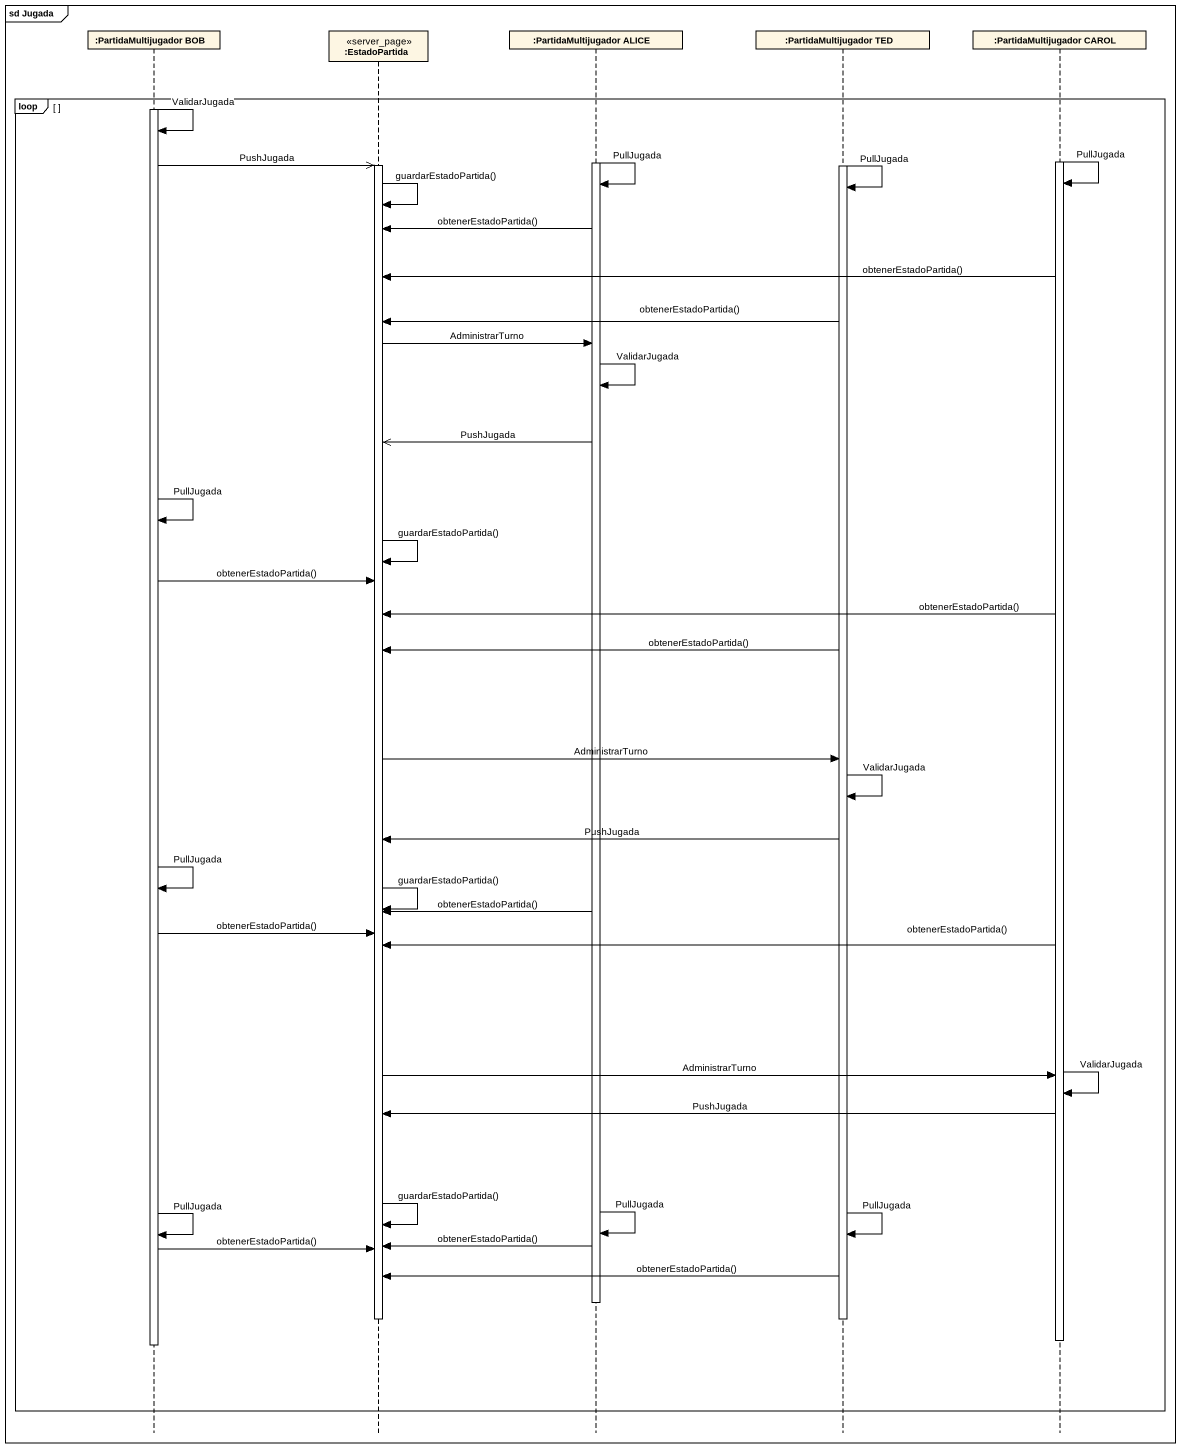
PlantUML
@startuml
mainframe sd Jugada
hide footbox
participant ":PartidaMultijugador BOB" as PartidaMultijugador_BOB
participant ":EstadoPartida" as EstadoPartida <<server_page>>
participant ":PartidaMultijugador ALICE" as PartidaMultijugador_ALICE
participant ":PartidaMultijugador TED" as PartidaMultijugador_TED
participant ":PartidaMultijugador CAROL" as PartidaMultijugador_CAROL

loop
  activate PartidaMultijugador_BOB
  PartidaMultijugador_BOB -> PartidaMultijugador_BOB : ValidarJugada
  activate PartidaMultijugador_CAROL
  activate PartidaMultijugador_ALICE
  PartidaMultijugador_BOB ->> EstadoPartida : PushJugada
  activate EstadoPartida
  activate PartidaMultijugador_TED
  PartidaMultijugador_CAROL -> PartidaMultijugador_CAROL : PullJugada
  PartidaMultijugador_ALICE -> PartidaMultijugador_ALICE : PullJugada
  PartidaMultijugador_TED -> PartidaMultijugador_TED : PullJugada
  EstadoPartida -> EstadoPartida : guardarEstadoPartida()
  PartidaMultijugador_ALICE -> EstadoPartida : obtenerEstadoPartida()
  PartidaMultijugador_CAROL -> EstadoPartida : obtenerEstadoPartida()
  PartidaMultijugador_TED -> EstadoPartida : obtenerEstadoPartida()
  EstadoPartida -> PartidaMultijugador_ALICE : AdministrarTurno
  PartidaMultijugador_ALICE -> PartidaMultijugador_ALICE : ValidarJugada
  PartidaMultijugador_ALICE ->> EstadoPartida : PushJugada
  PartidaMultijugador_BOB -> PartidaMultijugador_BOB : PullJugada
  EstadoPartida -> EstadoPartida : guardarEstadoPartida()
  PartidaMultijugador_BOB -> EstadoPartida : obtenerEstadoPartida()
  PartidaMultijugador_CAROL -> EstadoPartida : obtenerEstadoPartida()
  PartidaMultijugador_TED -> EstadoPartida : obtenerEstadoPartida()
  EstadoPartida -> PartidaMultijugador_TED : AdministrarTurno
  PartidaMultijugador_TED -> PartidaMultijugador_TED : ValidarJugada
  PartidaMultijugador_TED -> EstadoPartida : PushJugada
  PartidaMultijugador_BOB -> PartidaMultijugador_BOB : PullJugada
  EstadoPartida -> EstadoPartida : guardarEstadoPartida()
  PartidaMultijugador_ALICE -> EstadoPartida : obtenerEstadoPartida()
  PartidaMultijugador_BOB -> EstadoPartida : obtenerEstadoPartida()
  PartidaMultijugador_CAROL -> EstadoPartida : obtenerEstadoPartida()
  EstadoPartida -> PartidaMultijugador_CAROL : AdministrarTurno
  PartidaMultijugador_CAROL -> PartidaMultijugador_CAROL : ValidarJugada
  PartidaMultijugador_CAROL -> EstadoPartida : PushJugada
  EstadoPartida -> EstadoPartida : guardarEstadoPartida()
  PartidaMultijugador_ALICE -> PartidaMultijugador_ALICE : PullJugada
  PartidaMultijugador_TED -> PartidaMultijugador_TED : PullJugada
  PartidaMultijugador_BOB -> PartidaMultijugador_BOB : PullJugada
  PartidaMultijugador_ALICE -> EstadoPartida : obtenerEstadoPartida()
  PartidaMultijugador_BOB -> EstadoPartida : obtenerEstadoPartida()
  PartidaMultijugador_TED -> EstadoPartida : obtenerEstadoPartida()
  deactivate PartidaMultijugador_ALICE
  deactivate EstadoPartida
  deactivate PartidaMultijugador_TED
  deactivate PartidaMultijugador_CAROL
  deactivate PartidaMultijugador_BOB
end
@enduml
